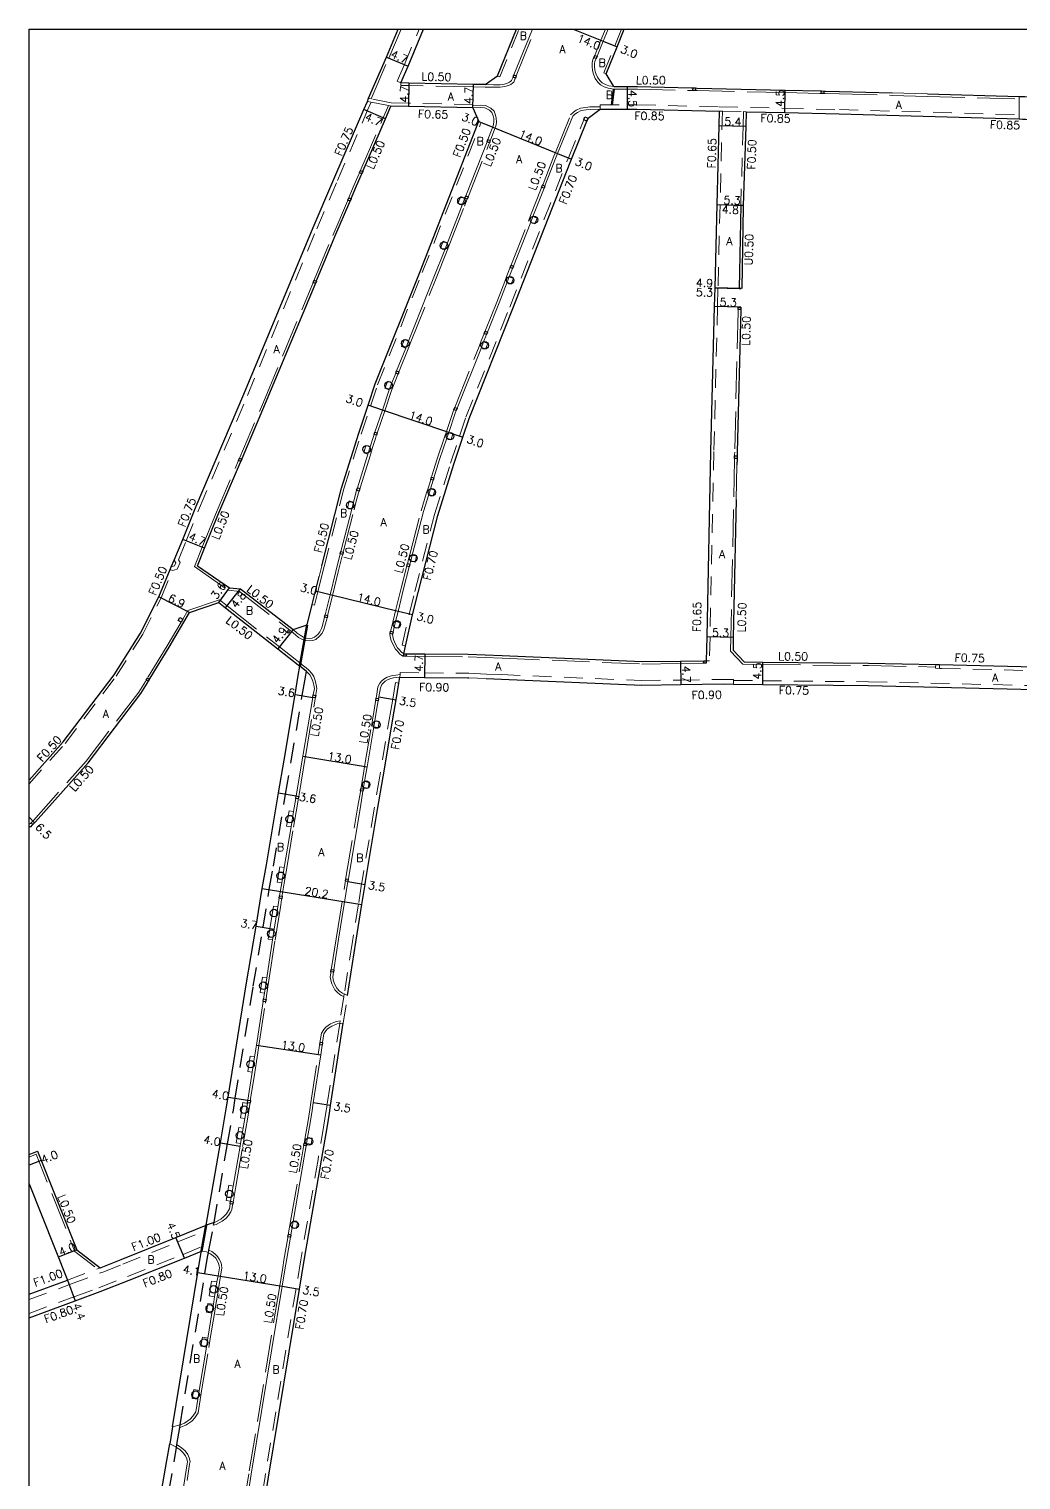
# Model space of a CAD drawing. Header units: metres. Extents: x -11200 to -10400, y -112200 to -111600.
# Drawn here: x -11200 to -11001.7, y -111890.1 to -111600 of the extents above; entities that cross this region are included whole.
import ezdxf

# ---------------------------------------------------------------- set-up
doc = ezdxf.new("R2010")
doc.units = ezdxf.units.M
doc.header["$LTSCALE"] = 2.5
for name, pattern in [('22320', [2.5, 1.5, -1]), ('2233000', [4, 3, -1]), ('51070', [2.5, 1.5, -1])]:
    doc.linetypes.add(name, pattern=pattern)
doc.layers.get('0').update_dxf_attribs({"color": 150, "lineweight": 50})
for name, color, linetype, lineweight in [('2101000', 177, 'Continuous', 30), ('2101001', 1, 'Continuous', 30), ('2213000', 6, 'Continuous', 9), ('2232000', 4, '22320', 9), ('2233000', 62, '2233000', 9), ('2236000', 3, 'Continuous', 15), ('9201100', 215, 'Continuous', 30), ('9202200', 155, 'Continuous', 60), ('9203500', 155, 'Continuous', 30)]:
    doc.layers.add(name, color=color, linetype=linetype, lineweight=lineweight)
for name, color, linetype in [('2231000', 162, 'Continuous'), ('2235000', 7, 'Continuous'), ('2238000', 11, 'Continuous'), ('5107000', 24, '51070'), ('9201500', 222, 'Continuous'), ('9202100', 82, 'Continuous'), ('999', 7, 'Continuous')]:
    doc.layers.add(name, color=color, linetype=linetype)
doc.styles.add('Dm_Anotation', font='txt.shx', dxfattribs={"bigfont": 'pscdm.shx'})

# ---------------------------------------------------------------- blocks, each defined once
blk = doc.blocks.new('223800')
at = {"color": 0, "linetype": 'Continuous'}
blk.add_circle((0, 0), 0.75, dxfattribs=at)

msp = doc.modelspace()

# ---------------------------------------------------------------- linework, layer by layer
at = {"layer": '2101000'}
for points in [[(-11200, -111750.17), (-11193.19, -111742.56), (-11182.98, -111729.14), (-11177.7, -111720.77), (-11174.05, -111713.54), (-11171.77, -111708.06), (-11171.55, -111707.53), (-11170.98, -111706.18), (-11169.27, -111702.06), (-11166.6, -111695.44), (-11157.02, -111673), (-11143.16, -111639.66), (-11139.03, -111629.99), (-11133.06, -111616.08), (-11132.36, -111614.46), (-11132.1, -111613.85), (-11128.55, -111605.6), (-11126.18, -111600)], [(-11125.66, -111610.77), (-11124.22, -111607.43), (-11121.11, -111600)], [(-11106.37, -111609.37), (-11102.57, -111600)], [(-11084.62, -111608.95), (-11082.44, -111603.56), (-11081, -111600)], [(-11083.08, -111611.52), (-11084.62, -111608.95)], [(-11108.81, -111611.12), (-11111.16, -111611.07), (-11124.05, -111610.8), (-11125.66, -111610.77)], [(-11108.81, -111611.12), (-11106.37, -111609.37)], [(-11083.08, -111611.52), (-11080.38, -111611.52), (-11078.33, -111611.52), (-11067.58, -111611.78), (-11067.25, -111611.78), (-11066.75, -111611.79), (-11066.41, -111611.8), (-11048.8, -111612.22), (-11041.85, -111612.38), (-11041.59, -111612.38), (-11041.09, -111612.4), (-11040.79, -111612.4), (-11037.94, -111612.47), (-11027.41, -111612.77)], [(-11020.39, -111612.97), (-11002.01, -111613.49), (-11001.31, -111613.51), (-11001.18, -111613.52), (-11000.9, -111613.52), (-11000.4, -111613.54), (-10999.87, -111613.55), (-10990.74, -111613.77), (-10990.54, -111613.77), (-10990.04, -111613.79), (-10989.73, -111613.79), (-10963.38, -111614.43), (-10963.19, -111614.43), (-10962.69, -111614.44), (-10962.47, -111614.45), (-10958.83, -111614.54), (-10945.07, -111614.85)], [(-11166.32, -111707.32), (-11164.91, -111703.81), (-11162.26, -111697.24), (-11157.72, -111686.61), (-11157.66, -111686.47), (-11157.46, -111686.01), (-11157.4, -111685.87), (-11152.69, -111674.83), (-11142.82, -111651.09), (-11142.74, -111650.89), (-11142.55, -111650.43), (-11142.45, -111650.18), (-11138.83, -111641.49), (-11135.86, -111634.53), (-11135.8, -111634.39), (-11135.6, -111633.93), (-11135.53, -111633.76), (-11134.71, -111631.84), (-11133.57, -111629.19), (-11133.47, -111628.96), (-11133.28, -111628.5), (-11133.18, -111628.28), (-11128.74, -111617.94), (-11127.66, -111615.43)], [(-11111.26, -111615.77), (-11124.15, -111615.5), (-11127.66, -111615.43)], [(-11125.09, -111724.91), (-11124.73, -111723.39), (-11123.3, -111717.15), (-11122.21, -111712.66), (-11118.26, -111697.27), (-11115.07, -111687.02), (-11113.25, -111681.62), (-11111.98, -111677.85), (-11103.25, -111655.89), (-11091.81, -111626.72), (-11091.52, -111626.01), (-11088.47, -111618.45), (-11088.2, -111617.8)], [(-11111.26, -111615.77), (-11110.07, -111618.52)], [(-11088.2, -111617.8), (-11085.78, -111616.03)], [(-11085.78, -111616.03), (-11080.37, -111616.02), (-11078.47, -111616.02), (-11062.03, -111616.41)], [(-11062.03, -111616.41), (-11062.1, -111619.35), (-11062.49, -111635.12), (-11062.91, -111651.73), (-11063, -111655.48), (-11063.72, -111684.47), (-11064.5, -111721.55), (-11064.6, -111726.31)], [(-11056.63, -111616.53), (-11056.71, -111619.49), (-11057.2, -111635.26)], [(-11056.63, -111616.53), (-11048.9, -111616.71), (-11038, -111616.97), (-11002.05, -111617.99), (-11001.35, -111618.01), (-11000.8, -111618.03), (-10958.93, -111618.94), (-10945.07, -111619.24)], [(-11141.48, -111707.31), (-11137.51, -111691.81), (-11134.08, -111680.82), (-11132.2, -111675.24), (-11130.77, -111670.98), (-11121.83, -111648.5), (-11110.18, -111618.79), (-11110.07, -111618.52)], [(-11057.2, -111635.26), (-11057.7, -111635.24), (-11058.01, -111651.86), (-11057.61, -111651.87)], [(-11057.7, -111655.61), (-11057.71, -111656.11), (-11058.42, -111684.6), (-11058.43, -111685.37), (-11058.44, -111685.87), (-11058.47, -111687.12)], [(-11058.62, -111694.17), (-11059.2, -111721.67), (-11059.25, -111724.21)], [(-11166.32, -111707.32), (-11159.93, -111711.75), (-11157.73, -111711.95), (-11147.22, -111720.1)], [(-11147.22, -111720.1), (-11144.38, -111719.15), (-11143.39, -111715.1), (-11142.73, -111712.41), (-11142.01, -111709.44)], [(-11200, -111759.47), (-11199.59, -111759.44), (-11199.37, -111759.22), (-11199.23, -111759.08), (-11198.88, -111758.73), (-11198.73, -111758.56), (-11188.17, -111746.71), (-11177.64, -111732.85), (-11176.32, -111730.71), (-11176.16, -111730.45), (-11175.9, -111730.03), (-11175.75, -111729.8), (-11171.95, -111723.62), (-11167.89, -111716.66), (-11162.02, -111714.68), (-11160.7, -111715.72), (-11150.25, -111723.95), (-11145.84, -111727.43)], [(-11125.09, -111724.91), (-11124.59, -111724.91), (-11120.86, -111724.94), (-11112.17, -111725.02), (-11105.39, -111725.29), (-11077.44, -111726.48), (-11069.77, -111726.38), (-11065.1, -111726.31), (-11064.6, -111726.31)], [(-11059.25, -111724.21), (-11057.05, -111726.53), (-11053.27, -111726.58), (-11032.15, -111726.77), (-11018.73, -111727.08), (-11017.98, -111727.1), (-10998.94, -111727.54), (-10975.2, -111728.11), (-10951.82, -111728.77), (-10947.66, -111728.89)], [(-11164.57, -111839.17), (-11161.73, -111822.69), (-11160.57, -111815.94), (-11160.19, -111813.57), (-11156.6, -111791.13), (-11154.61, -111779.37), (-11153.4, -111771.84), (-11152.54, -111767.15), (-11150.12, -111752.75), (-11149.02, -111746.18), (-11146.81, -111733.05), (-11146.17, -111729.26), (-11145.84, -111727.43)], [(-11136.31, -111793.24), (-11134.66, -111782.56), (-11133.45, -111775.05), (-11132.81, -111771.04), (-11132.71, -111770.43), (-11130.3, -111756.08), (-11129.2, -111749.52), (-11126.99, -111736.4), (-11126.6, -111734.14), (-11126.04, -111730.8), (-11125.84, -111729.6)], [(-11125.84, -111729.6), (-11120.9, -111729.64), (-11112.27, -111729.72), (-11112.08, -111729.73)], [(-11108.59, -111729.87), (-11105.56, -111729.99), (-11077.5, -111731.18), (-11069.71, -111731.07), (-11061.21, -111730.96), (-11059.15, -111730.99), (-11053.32, -111731.08), (-11032.2, -111731.27), (-10998.88, -111732.04), (-10975.23, -111732.62), (-10951.95, -111733.17), (-10947.77, -111733.25)], [(-11144.99, -111846.24), (-11141.53, -111826.17), (-11140.35, -111819.29), (-11139.94, -111816.76), (-11139.71, -111815.27), (-11137.17, -111798.81)], [(-11170.64, -111841.61), (-11164.57, -111839.17)], [(-11185.76, -111847.7), (-11185.59, -111847.63), (-11181.61, -111846.06), (-11170.64, -111841.61)], [(-11200, -111857.68), (-11190.8, -111854.28), (-11185.76, -111852.43), (-11179.99, -111850.15), (-11168.9, -111845.76), (-11165.55, -111844.35)], [(-11171.33, -111879.49), (-11166.26, -111848.63), (-11165.65, -111844.96), (-11165.55, -111844.35)], [(-11145.03, -111933.02), (-11150.47, -111932), (-11157.41, -111922.2), (-11155.96, -111914.09), (-11152.11, -111889.54), (-11145.93, -111851.97), (-11144.99, -111846.24)], [(-11200, -111852.99), (-11192.32, -111850.16)], [(-11181.01, -111936.73), (-11176.69, -111910.73), (-11172.44, -111886.23), (-11171.88, -111882.87)]]:
    msp.add_lwpolyline(points, dxfattribs=at)
at = {"layer": '2101000', "color": 244}
for points in [[(-11198.32, -111824.35), (-11190.43, -111844.11), (-11185.76, -111847.7)], [(-11200, -111830.93), (-11192.32, -111850.16)]]:
    msp.add_lwpolyline(points, dxfattribs=at)
at = {"layer": '2101001', "flags": 128}
msp.add_lwpolyline([(-11200, -111825.02), (-11198.32, -111824.35)], dxfattribs=at)
at = {"layer": '2213000'}
for points in [[(-11108.81, -111611.12), (-11107.16, -111611.14), (-11105.84, -111611.14), (-11104.97, -111611.02), (-11104.35, -111610.85), (-11103.94, -111610.65), (-11103.65, -111610.46), (-11103.52, -111610.32), (-11103.23, -111609.62), (-11103.04, -111609.15), (-11099.34, -111600)], [(-11083.08, -111611.52), (-11084.11, -111611.38), (-11084.77, -111611.12), (-11085.42, -111610.75), (-11085.91, -111610.31), (-11086.35, -111609.66), (-11086.7, -111608.89), (-11086.85, -111608.2), (-11086.93, -111607.48), (-11086.92, -111606.87), (-11086.86, -111606.5), (-11086.63, -111605.92), (-11086.44, -111605.45), (-11085.22, -111602.44), (-11084.23, -111600)], [(-11147.22, -111720.1), (-11146.38, -111720.77), (-11145.82, -111721.23), (-11145.14, -111721.62), (-11144.58, -111721.79), (-11143.89, -111721.85), (-11143.38, -111721.79), (-11142.91, -111721.6), (-11142.27, -111721.06), (-11141.83, -111720.52), (-11141.5, -111719.86), (-11141.31, -111719.27), (-11140.91, -111717.62), (-11140.79, -111717.14), (-11139.82, -111713.12), (-11138.67, -111708.44), (-11137.78, -111704.96), (-11137.65, -111704.48), (-11135.49, -111696.03), (-11135.12, -111694.58), (-11134.6, -111692.57), (-11134.5, -111692.23), (-11134.35, -111691.75), (-11132.24, -111684.98), (-11131.79, -111683.55), (-11131.21, -111681.71), (-11131, -111681.07), (-11130.84, -111680.6), (-11129.36, -111676.2), (-11128, -111672.14), (-11127.45, -111670.74), (-11126.69, -111668.83), (-11126.5, -111668.37), (-11124.68, -111663.79), (-11124.13, -111662.39), (-11119.04, -111649.6), (-11116.89, -111644.12), (-11116.34, -111642.72), (-11113.41, -111635.24), (-11112.86, -111633.84), (-11112.68, -111633.38), (-11108.43, -111622.55), (-11108.25, -111622.09), (-11107.39, -111619.9), (-11107.28, -111619.63), (-11107.11, -111619.05), (-11107.06, -111618.59), (-11107.09, -111617.9), (-11107.2, -111617.38), (-11107.46, -111616.72), (-11107.97, -111616.22), (-11108.85, -111615.79), (-11109.69, -111615.71), (-11111.26, -111615.77)], [(-11125.09, -111724.91), (-11125.5, -111724.6), (-11125.99, -111724.07), (-11126.3, -111723.72), (-11126.71, -111723.02), (-11127.11, -111722.1), (-11127.28, -111721.47), (-11127.33, -111720.99), (-11127.21, -111720.51), (-11126.99, -111719.61), (-11126.71, -111718.45), (-11126.21, -111716.44), (-11125.12, -111711.94), (-11123.98, -111707.51), (-11123.86, -111707.03), (-11123.69, -111706.37), (-11123.39, -111705.2), (-11121.15, -111696.45), (-11120.09, -111693.07), (-11119.74, -111691.93), (-11119.21, -111690.23), (-11119.06, -111689.75), (-11117.92, -111686.09), (-11116.47, -111681.8), (-11116.09, -111680.66), (-11114.8, -111676.82), (-11114.59, -111676.31), (-11114.41, -111675.84), (-11109.56, -111663.65), (-11109.12, -111662.53), (-11108.53, -111661.06), (-11108.34, -111660.59), (-11106.03, -111654.78), (-11104.41, -111650.65), (-11103.98, -111649.54), (-11103.33, -111647.89), (-11103.15, -111647.43), (-11099.69, -111638.6), (-11099.25, -111637.48), (-11097.04, -111631.85), (-11096.86, -111631.38), (-11094.59, -111625.59), (-11094.31, -111624.88), (-11091.3, -111617.45), (-11090.85, -111617), (-11090.37, -111616.66), (-11089.6, -111616.31), (-11088.63, -111616.16), (-11087.84, -111616.07), (-11085.78, -111616.03)], [(-11164.57, -111839.17), (-11163.01, -111838.64), (-11162.81, -111838.57), (-11161.65, -111837.98), (-11161.03, -111837.47), (-11160.55, -111836.92), (-11160.12, -111836.27), (-11159.95, -111835.89), (-11159.78, -111834.89), (-11159.69, -111834.4), (-11159.16, -111831.35), (-11157.79, -111823.37), (-11157.7, -111822.85), (-11157.18, -111819.8), (-11156.84, -111817.88), (-11156.33, -111814.82), (-11156.31, -111814.69), (-11156.24, -111814.2), (-11155.38, -111808.59), (-11154.9, -111805.52), (-11154.54, -111803.17), (-11153.19, -111794.45), (-11153.12, -111793.95), (-11152.93, -111792.77), (-11152.46, -111789.7), (-11151.29, -111782.12), (-11150.96, -111779.99), (-11150.24, -111775.5), (-11149.97, -111773.82), (-11149.89, -111773.32), (-11149.47, -111770.72), (-11148.98, -111767.66), (-11147.61, -111759.54), (-11147.1, -111756.48), (-11146.66, -111753.84), (-11146.57, -111753.35), (-11145.24, -111745.38), (-11143.26, -111733.65), (-11143.17, -111733.16), (-11142.95, -111731.84), (-11143.06, -111731.22), (-11143.26, -111730.39), (-11143.52, -111729.73), (-11143.88, -111729.16), (-11144.4, -111728.59), (-11144.55, -111728.46), (-11144.94, -111728.13), (-11145.84, -111727.43)], [(-11136.31, -111793.24), (-11136.98, -111792.95), (-11137.31, -111792.81), (-11137.9, -111792.37), (-11138.44, -111791.8), (-11138.76, -111791.21), (-11138.98, -111790.73), (-11139.16, -111790.09), (-11139.27, -111789.49), (-11139.14, -111788.6), (-11139.06, -111788.1), (-11138.12, -111782.01), (-11136.26, -111770.48), (-11136.18, -111769.99), (-11136.16, -111769.86), (-11133.75, -111755.5), (-11133.24, -111752.42), (-11133.15, -111751.93), (-11133.11, -111751.67), (-11132.91, -111750.48), (-11132.65, -111748.94), (-11132.42, -111747.54), (-11131.06, -111739.5), (-11130.86, -111738.31), (-11130.44, -111735.81), (-11130.19, -111734.35), (-11130.11, -111733.85), (-11130.06, -111733.56), (-11129.74, -111731.71), (-11129.43, -111731.06), (-11129.13, -111730.71), (-11128.79, -111730.42), (-11128.18, -111730.07), (-11127.67, -111729.86), (-11127.16, -111729.75), (-11126.59, -111729.67), (-11125.84, -111729.6)], [(-11159.41, -111913.53), (-11155.56, -111888.99), (-11149.38, -111851.4), (-11148.78, -111847.71), (-11148.54, -111846.24), (-11147.73, -111841.57), (-11147.65, -111841.08), (-11147.4, -111839.66), (-11147.2, -111838.47), (-11144.98, -111825.57), (-11144.59, -111823.33), (-11144.51, -111822.84), (-11144.3, -111821.66), (-11143.8, -111818.72), (-11143.4, -111816.22), (-11143.17, -111814.73), (-11141.69, -111805.15), (-11141.39, -111803.17), (-11141.31, -111802.68), (-11141.04, -111800.95), (-11140.68, -111800.33), (-11140.33, -111799.95), (-11139.48, -111799.38), (-11138.89, -111799.1), (-11138.41, -111798.94), (-11137.89, -111798.85), (-11137.74, -111798.82), (-11137.17, -111798.81)], [(-11171.33, -111879.49), (-11169.79, -111879.08), (-11168.91, -111878.74), (-11167.78, -111877.96), (-11167.23, -111877.39), (-11166.68, -111876.5), (-11166.27, -111874), (-11165.98, -111872.23), (-11164.55, -111863.54), (-11164.26, -111861.77), (-11163.44, -111856.76), (-11163.15, -111854.99), (-11162.9, -111853.5), (-11162.42, -111850.54), (-11162.21, -111849.29), (-11161.95, -111847.71), (-11162, -111847.29), (-11162.09, -111846.87), (-11162.41, -111846.21), (-11162.68, -111845.78), (-11163.18, -111845.29), (-11163.7, -111844.88), (-11164.14, -111844.68), (-11164.53, -111844.5), (-11165.55, -111844.35)], [(-11181.01, -111936.73), (-11179.45, -111936.21), (-11177.92, -111935.62), (-11177.26, -111935.28), (-11176.83, -111934.99), (-11176.36, -111934.56), (-11176.05, -111934.09), (-11173.82, -111920.36), (-11172.25, -111911.45), (-11172.08, -111910.36), (-11170.46, -111900.04), (-11168.39, -111886.89), (-11168.32, -111886.47), (-11168.47, -111885.89), (-11168.71, -111885.29), (-11169.15, -111884.67), (-11169.85, -111884.06), (-11170.54, -111883.6), (-11170.67, -111883.51), (-11171.88, -111882.87)]]:
    msp.add_lwpolyline(points, dxfattribs=at)
at = {"layer": '2231000'}
msp.add_lwpolyline([(-11057.2, -111635.26), (-11057.2, -111635.54), (-11057.51, -111651.87)], dxfattribs=at)
at = {"layer": '2232000'}
for points in [[(-11126.39, -111610.45), (-11124.96, -111607.12), (-11121.98, -111600)], [(-11105.9, -111609.56), (-11102.03, -111600)], [(-11085.08, -111608.77), (-11082.9, -111603.37), (-11081.53, -111600)], [(-11084.62, -111608.95), (-11085.08, -111608.77)], [(-11125.66, -111610.77), (-11126.39, -111610.45)], [(-11106.37, -111609.37), (-11105.9, -111609.56)], [(-11170.14, -111706.11), (-11168.57, -111702.34), (-11165.91, -111695.73), (-11156.33, -111673.29), (-11142.47, -111639.95), (-11138.34, -111630.28), (-11132.37, -111616.38), (-11131.67, -111614.75), (-11131.61, -111614.61)], [(-11127.66, -111615.43), (-11128.16, -111615.32), (-11131.61, -111614.61), (-11132.36, -111614.46)], [(-11127.59, -111614.78), (-11131.6, -111613.95), (-11132.1, -111613.85)], [(-11111.25, -111615.12), (-11124.14, -111614.85), (-11127.59, -111614.78)], [(-11002.01, -111613.49), (-11002.01, -111613.99), (-11002.04, -111617.14), (-11002.05, -111617.99)], [(-11111.26, -111615.77), (-11111.25, -111615.27), (-11111.25, -111615.12)], [(-11085.78, -111615.18), (-11080.37, -111615.17), (-11078.46, -111615.17), (-11062.01, -111615.56), (-11048.88, -111615.86), (-11037.98, -111616.12), (-11002.04, -111617.14)], [(-11085.78, -111616.03), (-11085.78, -111615.53), (-11085.78, -111615.18)], [(-11061.38, -111616.42), (-11061.84, -111635.13), (-11062.26, -111651.75), (-11062.35, -111655.5), (-11063.07, -111684.49), (-11063.85, -111721.57), (-11063.95, -111726.32)], [(-11062.03, -111616.41), (-11061.38, -111616.42), (-11057.13, -111616.52), (-11056.63, -111616.53)], [(-11057.13, -111616.52), (-11057.21, -111619.48), (-11057.69, -111634.95), (-11057.7, -111635.24)], [(-11143.39, -111715.1), (-11142.9, -111715.22), (-11142.25, -111712.53), (-11141.52, -111709.56), (-11141, -111707.44), (-11137.03, -111691.95), (-11133.61, -111680.98), (-11131.73, -111675.4), (-11130.3, -111671.15), (-11121.37, -111648.68), (-11109.71, -111618.97), (-11109.61, -111618.71)], [(-11124.73, -111723.39), (-11125.41, -111723.23), (-11123.98, -111716.99), (-11122.89, -111712.49), (-11118.93, -111697.08), (-11115.73, -111686.81), (-11113.91, -111681.39), (-11112.64, -111677.61), (-11103.9, -111655.63), (-11092.46, -111626.46), (-11092.17, -111625.75), (-11089.24, -111618.51), (-11089.11, -111618.19)], [(-11109.61, -111618.71), (-11110.07, -111618.52)], [(-11171.55, -111707.53), (-11170.92, -111707.37), (-11170.64, -111706.73), (-11170.98, -111706.18)], [(-11171.3, -111708.24), (-11170.39, -111708.01), (-11169.79, -111706.67), (-11170.14, -111706.11)], [(-11142.01, -111709.44), (-11141.48, -111707.31)], [(-11200, -111750.92), (-11192.8, -111742.88), (-11182.57, -111729.43), (-11177.27, -111721.01), (-11173.6, -111713.75), (-11171.3, -111708.24), (-11171.77, -111708.06)], [(-11063.95, -111726.32), (-11064.6, -111726.31)], [(-11018, -111727.85), (-11017.53, -111727.86), (-10998.95, -111728.29), (-10975.22, -111728.86), (-10951.85, -111729.52), (-10947.68, -111729.64)], [(-11126.04, -111730.8), (-11126.73, -111730.69), (-11127.29, -111734.02), (-11127.68, -111736.28), (-11129.89, -111749.4), (-11130.99, -111755.96), (-11133.4, -111770.31), (-11133.5, -111770.93), (-11134.14, -111774.94), (-11135.35, -111782.45), (-11136.98, -111792.95), (-11137.05, -111793.46), (-11137.81, -111798.33), (-11137.89, -111798.85), (-11140.4, -111815.16), (-11140.63, -111816.65), (-11141.04, -111819.18), (-11142.22, -111826.05), (-11145.68, -111846.12)], [(-11125.84, -111729.6), (-11125.83, -111729.1), (-11125.83, -111728.7)], [(-11125.83, -111728.7), (-11120.89, -111728.74), (-11112.25, -111728.82), (-11112.04, -111728.83), (-11108.56, -111728.97), (-11105.53, -111729.09), (-11077.48, -111730.28), (-11069.72, -111730.17), (-11061.21, -111730.06), (-11059.13, -111730.09)], [(-11108.59, -111729.87), (-11112.08, -111729.73)], [(-11059.15, -111730.99), (-11059.13, -111730.24), (-11059.13, -111730.09)], [(-11059.13, -111730.24), (-11053.31, -111730.33), (-11032.19, -111730.52), (-10998.86, -111731.29), (-10975.21, -111731.87), (-10951.93, -111732.42), (-10947.76, -111732.5)], [(-11137.17, -111798.81), (-11136.31, -111793.24)], [(-11185.23, -111848.56), (-11181.24, -111846.99), (-11170.27, -111842.53), (-11164.79, -111840.33)], [(-11200, -111856.83), (-11190.83, -111853.44), (-11186.04, -111851.68), (-11180.28, -111849.41), (-11169.2, -111845.02), (-11165.38, -111843.41)], [(-11145.68, -111846.12), (-11146.62, -111851.86), (-11152.8, -111889.43), (-11156.65, -111913.97), (-11158.15, -111922.37), (-11150.88, -111932.63), (-11145.16, -111933.71), (-11141.28, -111934.44), (-11139.63, -111934.75), (-11086.71, -111944.22), (-11086.1, -111944.32), (-11055.75, -111949.77), (-11050.74, -111950.74), (-11034.17, -111953.97)], [(-11192.32, -111850.16), (-11185.76, -111847.7)], [(-11191.73, -111851), (-11185.23, -111848.56)], [(-11200, -111854.06), (-11191.73, -111851)]]:
    msp.add_lwpolyline(points, dxfattribs=at)
msp.add_lwpolyline([(-11018, -111727.85), (-11018.75, -111727.83), (-11018.74, -111727.58), (-11018.73, -111727.08), (-11017.98, -111727.1)], close=True, dxfattribs=at)
at = {"layer": '2233000'}
for points in [[(-11131.6, -111613.95), (-11128.09, -111605.8), (-11125.63, -111600)], [(-11102.58, -111609.34), (-11102.46, -111609.05), (-11098.8, -111600)], [(-11086.9, -111605.27), (-11086.84, -111605.11), (-11085.68, -111602.25), (-11084.77, -111600)], [(-11083.11, -111612.02), (-11084.24, -111611.86), (-11084.99, -111611.57), (-11085.72, -111611.15), (-11086.29, -111610.64), (-11086.79, -111609.91), (-11087.17, -111609.05), (-11087.34, -111608.28), (-11087.43, -111607.5), (-11087.42, -111606.83), (-11087.35, -111606.37), (-11087.19, -111605.97), (-11087.09, -111605.73)], [(-11125.67, -111611.27), (-11125.66, -111610.77)], [(-11108.82, -111611.62), (-11111.17, -111611.57), (-11124.06, -111611.3), (-11125.67, -111611.27)], [(-11108.82, -111611.62), (-11108.59, -111611.62), (-11107.17, -111611.64), (-11105.81, -111611.64), (-11104.87, -111611.52), (-11104.17, -111611.32), (-11103.69, -111611.08), (-11103.34, -111610.85), (-11103.09, -111610.61), (-11102.86, -111610.04), (-11102.77, -111609.8)], [(-11083.11, -111612.02), (-11080.38, -111612.02), (-11078.33, -111612.02), (-11067.59, -111612.28), (-11067.26, -111612.28)], [(-11066.76, -111612.29), (-11066.42, -111612.3), (-11048.81, -111612.71), (-11041.87, -111612.88), (-11041.6, -111612.88)], [(-11041.1, -111612.9), (-11040.8, -111612.9), (-11037.95, -111612.97), (-11027.42, -111613.27), (-11020.41, -111613.47), (-11002.01, -111613.99)], [(-11020.39, -111612.97), (-11027.41, -111612.77)], [(-11133.74, -111628.3), (-11133.64, -111628.08), (-11129.2, -111617.74), (-11128.16, -111615.32)], [(-11106.81, -111619.79), (-11106.62, -111619.15), (-11106.56, -111618.61), (-11106.59, -111617.84), (-11106.71, -111617.24), (-11107.03, -111616.44), (-11107.68, -111615.81), (-11108.71, -111615.3), (-11109.68, -111615.21), (-11111.25, -111615.27)], [(-11097.32, -111631.2), (-11097.24, -111630.99), (-11095.05, -111625.4), (-11094.77, -111624.69), (-11091.72, -111617.17), (-11091.17, -111616.62), (-11090.62, -111616.22), (-11089.74, -111615.83), (-11088.69, -111615.66), (-11087.87, -111615.57), (-11085.78, -111615.53)], [(-11107.78, -111622.27), (-11107.69, -111622.03), (-11106.93, -111620.08), (-11106.81, -111619.79)], [(-11112.21, -111633.56), (-11112.15, -111633.39), (-11108.02, -111622.87), (-11107.97, -111622.73)], [(-11136.06, -111633.73), (-11135.99, -111633.56), (-11135.17, -111631.64), (-11134.03, -111629), (-11133.93, -111628.76)], [(-11103.62, -111647.24), (-11103.54, -111647.04), (-11100.15, -111638.41), (-11099.72, -111637.3), (-11097.6, -111631.91), (-11097.51, -111631.67)], [(-11143.01, -111650.24), (-11142.91, -111649.99), (-11139.29, -111641.29), (-11136.32, -111634.34), (-11136.26, -111634.19)], [(-11126.04, -111668.55), (-11125.98, -111668.42), (-11124.22, -111663.97), (-11123.66, -111662.58), (-11118.58, -111649.79), (-11116.42, -111644.3), (-11115.88, -111642.9), (-11112.94, -111635.42), (-11112.44, -111634.15), (-11112.39, -111634.03)], [(-11108.81, -111660.41), (-11108.72, -111660.19), (-11106.5, -111654.6), (-11104.88, -111650.47), (-11104.44, -111649.35), (-11103.85, -111647.85), (-11103.8, -111647.71)], [(-11157.92, -111685.81), (-11157.86, -111685.67), (-11153.15, -111674.63), (-11143.28, -111650.9), (-11143.2, -111650.7)], [(-11058.21, -111656.1), (-11058.22, -111656.46), (-11058.92, -111684.59), (-11058.93, -111685.15), (-11058.93, -111685.36)], [(-11114.87, -111675.66), (-11114.76, -111675.37), (-11110.02, -111663.46), (-11109.58, -111662.35), (-11109.07, -111661.07), (-11108.99, -111660.87)], [(-11130.37, -111680.76), (-11130.33, -111680.64), (-11128.88, -111676.35), (-11127.53, -111672.31), (-11126.98, -111670.93), (-11126.26, -111669.11), (-11126.22, -111669.02)], [(-11119.54, -111689.6), (-11119.45, -111689.33), (-11118.39, -111685.93), (-11116.95, -111681.64), (-11116.56, -111680.5), (-11115.27, -111676.65), (-11115.13, -111676.3), (-11115.06, -111676.12)], [(-11133.87, -111691.9), (-11133.82, -111691.74), (-11131.76, -111685.13), (-11131.31, -111683.7), (-11130.74, -111681.87), (-11130.57, -111681.36), (-11130.53, -111681.23)], [(-11166.93, -111707.5), (-11165.37, -111703.63), (-11162.72, -111697.05), (-11158.18, -111686.41), (-11158.12, -111686.27)], [(-11058.94, -111685.86), (-11058.95, -111686.05), (-11059.7, -111721.66), (-11059.76, -111724.4)], [(-11058.47, -111687.12), (-11058.62, -111694.17)], [(-11124.34, -111706.9), (-11124.29, -111706.71), (-11124.17, -111706.24), (-11123.88, -111705.08), (-11121.63, -111696.32), (-11120.57, -111692.93), (-11120.21, -111691.78), (-11119.76, -111690.31), (-11119.68, -111690.08)], [(-11137.17, -111704.6), (-11137.1, -111704.32), (-11135, -111696.15), (-11134.63, -111694.7), (-11134.12, -111692.71), (-11134.02, -111692.38)], [(-11166.93, -111707.5), (-11160.11, -111712.23), (-11157.92, -111712.44), (-11147.53, -111720.5)], [(-11140.3, -111717.25), (-11140.26, -111717.08), (-11139.33, -111713.24), (-11138.18, -111708.56), (-11137.36, -111705.35), (-11137.29, -111705.09)], [(-11127.7, -111720.39), (-11127.65, -111720.2), (-11127.48, -111719.49), (-11127.19, -111718.33), (-11126.7, -111716.32), (-11125.61, -111711.82), (-11124.52, -111707.59), (-11124.47, -111707.39)], [(-11169.25, -111717.99), (-11168.23, -111716.24), (-11161.92, -111714.12), (-11160.39, -111715.33), (-11149.94, -111723.56), (-11145.53, -111727.03)], [(-11176.32, -111729.77), (-11176.18, -111729.53), (-11172.38, -111723.36), (-11169.6, -111718.6)], [(-11147.53, -111720.5), (-11146.7, -111721.16), (-11146.11, -111721.64), (-11145.34, -111722.08), (-11144.67, -111722.28), (-11143.89, -111722.36), (-11143.25, -111722.28), (-11142.65, -111722.04), (-11141.91, -111721.41), (-11141.41, -111720.8), (-11141.04, -111720.05), (-11140.83, -111719.4)], [(-11140.83, -111719.4), (-11140.49, -111718.01), (-11140.42, -111717.74)], [(-11125.26, -111725.4), (-11125.84, -111724.97), (-11126.36, -111724.4), (-11126.7, -111724.02), (-11127.16, -111723.24), (-11127.58, -111722.27), (-11127.78, -111721.56), (-11127.83, -111720.96), (-11127.81, -111720.87)], [(-11059.76, -111724.4), (-11057.26, -111727.02), (-11053.28, -111727.08), (-11032.15, -111727.27), (-11018.74, -111727.58)], [(-11142.68, -111733.24), (-11142.65, -111733.04), (-11142.44, -111731.84), (-11142.57, -111731.11), (-11142.79, -111730.24), (-11143.07, -111729.5), (-11143.48, -111728.85), (-11144.05, -111728.23), (-11144.62, -111727.74), (-11145.38, -111727.15), (-11145.53, -111727.03)], [(-11125.26, -111725.4), (-11125.1, -111725.41)], [(-11124.6, -111725.41), (-11124.41, -111725.41), (-11120.86, -111725.44), (-11112.18, -111725.52), (-11105.41, -111725.79), (-11077.45, -111726.98), (-11069.77, -111726.87), (-11065.35, -111726.82), (-11065.09, -111726.81)], [(-11199.23, -111758.38), (-11199.1, -111758.23), (-11188.56, -111746.39), (-11178.05, -111732.57), (-11176.74, -111730.44), (-11176.58, -111730.19)], [(-11130.6, -111733.77), (-11130.57, -111733.58), (-11130.55, -111733.47), (-11130.23, -111731.56), (-11129.85, -111730.79), (-11129.48, -111730.35), (-11129.08, -111730.01), (-11128.4, -111729.62), (-11127.82, -111729.38), (-11127.25, -111729.25), (-11126.64, -111729.17), (-11125.83, -111729.1)], [(-11146.08, -111753.43), (-11146.02, -111753.06), (-11144.74, -111745.46), (-11142.79, -111733.91), (-11142.76, -111733.73)], [(-11133.65, -111751.85), (-11133.62, -111751.71), (-11133.6, -111751.58), (-11133.4, -111750.4), (-11133.15, -111748.85), (-11132.91, -111747.46), (-11131.55, -111739.41), (-11131.35, -111738.23), (-11130.93, -111735.73), (-11130.71, -111734.45), (-11130.68, -111734.26)], [(-11149.39, -111773.4), (-11149.36, -111773.2), (-11148.98, -111770.8), (-11148.48, -111767.75), (-11147.12, -111759.62), (-11146.61, -111756.56), (-11146.21, -111754.18), (-11146.16, -111753.92)], [(-11136.68, -111769.91), (-11136.65, -111769.78), (-11136.63, -111769.65), (-11134.25, -111755.42), (-11133.76, -111752.53), (-11133.73, -111752.34)], [(-11200, -111758.97), (-11199.82, -111758.96), (-11199.72, -111758.86), (-11199.58, -111758.73)], [(-11139.56, -111788.03), (-11139.51, -111787.74), (-11138.61, -111781.93), (-11136.8, -111770.65), (-11136.76, -111770.41)], [(-11152.62, -111794.03), (-11152.59, -111793.83), (-11152.44, -111792.84), (-11151.97, -111789.78), (-11150.8, -111782.19), (-11150.47, -111780.06), (-11149.75, -111775.58), (-11149.51, -111774.11), (-11149.47, -111773.9)], [(-11137.05, -111793.46), (-11137.56, -111793.24), (-11138.24, -111792.75), (-11138.84, -111792.1), (-11139.21, -111791.44), (-11139.46, -111790.9), (-11139.64, -111790.2), (-11139.78, -111789.5), (-11139.67, -111788.77), (-11139.63, -111788.52)], [(-11155.75, -111814.27), (-11155.69, -111813.92), (-11154.88, -111808.66), (-11154.41, -111805.6), (-11154.04, -111803.24), (-11152.74, -111794.76), (-11152.7, -111794.52)], [(-11141.8, -111802.6), (-11141.77, -111802.35), (-11141.52, -111800.78), (-11141.08, -111800.03), (-11140.66, -111799.57), (-11139.73, -111798.94), (-11139.07, -111798.64), (-11138.54, -111798.46), (-11137.81, -111798.33)], [(-11145, -111822.75), (-11144.95, -111822.48), (-11144.8, -111821.57), (-11144.29, -111818.64), (-11143.89, -111816.14), (-11143.66, -111814.66), (-11142.19, -111805.07), (-11141.9, -111803.24), (-11141.88, -111803.09)], [(-11159.2, -111834.49), (-11159.15, -111834.23), (-11158.67, -111831.43), (-11157.3, -111823.45), (-11157.21, -111822.94), (-11156.68, -111819.88), (-11156.35, -111817.96), (-11155.86, -111815.02), (-11155.84, -111814.9), (-11155.82, -111814.77)], [(-11148.14, -111840.99), (-11148.1, -111840.74), (-11147.9, -111839.57), (-11147.69, -111838.39), (-11145.47, -111825.49), (-11145.13, -111823.5), (-11145.09, -111823.25)], [(-11163.11, -111839.2), (-11162.61, -111839.03), (-11161.37, -111838.4), (-11160.68, -111837.83), (-11160.15, -111837.23), (-11159.68, -111836.51), (-11159.47, -111836.04), (-11159.32, -111835.19), (-11159.28, -111834.98)], [(-11169.88, -111879.63), (-11169.64, -111879.56), (-11168.67, -111879.19), (-11167.45, -111878.34), (-11166.84, -111877.7), (-11166.2, -111876.67), (-11165.78, -111874.09), (-11165.49, -111872.31), (-11164.06, -111863.62), (-11163.77, -111861.85), (-11162.94, -111856.85), (-11162.65, -111855.07), (-11162.41, -111853.59), (-11161.92, -111850.63), (-11161.72, -111849.37), (-11161.45, -111847.72), (-11161.5, -111847.2), (-11161.61, -111846.71), (-11161.97, -111845.96), (-11162.29, -111845.46), (-11162.85, -111844.91), (-11163.44, -111844.45), (-11164.04, -111844.17)], [(-11149.03, -111846.16), (-11148.27, -111841.74), (-11148.23, -111841.48)], [(-11149.03, -111846.16), (-11149.27, -111847.63), (-11149.88, -111851.32), (-11156.06, -111888.91), (-11159.91, -111913.45)], [(-11179.54, -111936.77), (-11179.28, -111936.68), (-11177.71, -111936.07), (-11177, -111935.71), (-11176.52, -111935.38), (-11175.97, -111934.88), (-11175.58, -111934.28), (-11173.33, -111920.44), (-11171.75, -111911.53), (-11171.58, -111910.44), (-11169.96, -111900.12), (-11167.9, -111886.97), (-11167.81, -111886.45), (-11167.99, -111885.73), (-11168.27, -111885.05), (-11168.77, -111884.33), (-11169.54, -111883.67), (-11170.41, -111883.08), (-11170.45, -111883.06)]]:
    msp.add_lwpolyline(points, dxfattribs=at)
at = {"layer": '2233000', "color": 244, "flags": 128}
for points in [[(-11198.32, -111824.35), (-11200, -111825.02)], [(-11200, -111825.54), (-11199.99, -111825.56), (-11198.6, -111825), (-11190.84, -111844.42), (-11186.32, -111847.9)]]:
    msp.add_lwpolyline(points, dxfattribs=at)
at = {"layer": '2235000'}
for points in [[(-11086.63, -111605.92), (-11087.09, -111605.73), (-11086.9, -111605.27), (-11086.44, -111605.45)], [(-11102.77, -111609.8), (-11103.23, -111609.62), (-11103.04, -111609.15), (-11102.58, -111609.34)], [(-11066.76, -111612.29), (-11067.26, -111612.28), (-11067.25, -111611.78), (-11066.75, -111611.79)], [(-11041.1, -111612.9), (-11041.6, -111612.88), (-11041.59, -111612.38), (-11041.09, -111612.4)], [(-11089.11, -111618.19), (-11088.85, -111617.54), (-11088.2, -111617.8), (-11088.47, -111618.45)], [(-11107.97, -111622.73), (-11108.43, -111622.55), (-11108.25, -111622.09), (-11107.78, -111622.27)], [(-11133.47, -111628.96), (-11133.93, -111628.76), (-11133.74, -111628.3), (-11133.28, -111628.5)], [(-11097.04, -111631.85), (-11097.51, -111631.67), (-11097.32, -111631.2), (-11096.86, -111631.38)], [(-11135.8, -111634.39), (-11136.26, -111634.19), (-11136.06, -111633.73), (-11135.6, -111633.93)], [(-11112.39, -111634.03), (-11112.86, -111633.84), (-11112.68, -111633.38), (-11112.21, -111633.56)], [(-11103.33, -111647.89), (-11103.8, -111647.71), (-11103.62, -111647.24), (-11103.15, -111647.43)], [(-11142.74, -111650.89), (-11143.2, -111650.7), (-11143.01, -111650.24), (-11142.55, -111650.43)], [(-11057.71, -111656.11), (-11058.21, -111656.1), (-11058.2, -111655.6), (-11057.7, -111655.61)], [(-11108.53, -111661.06), (-11108.99, -111660.87), (-11108.81, -111660.41), (-11108.34, -111660.59)], [(-11126.22, -111669.02), (-11126.69, -111668.83), (-11126.5, -111668.37), (-11126.04, -111668.55)], [(-11114.59, -111676.31), (-11115.06, -111676.12), (-11114.87, -111675.66), (-11114.41, -111675.84)], [(-11130.53, -111681.23), (-11131, -111681.07), (-11130.84, -111680.6), (-11130.37, -111680.76)], [(-11157.66, -111686.47), (-11158.12, -111686.27), (-11157.92, -111685.81), (-11157.46, -111686.01)], [(-11058.44, -111685.87), (-11058.94, -111685.86), (-11058.93, -111685.36), (-11058.43, -111685.37)], [(-11119.21, -111690.23), (-11119.68, -111690.08), (-11119.54, -111689.6), (-11119.06, -111689.75)], [(-11134.02, -111692.38), (-11134.5, -111692.23), (-11134.35, -111691.75), (-11133.87, -111691.9)], [(-11137.29, -111705.09), (-11137.78, -111704.96), (-11137.65, -111704.48), (-11137.17, -111704.6)], [(-11123.98, -111707.51), (-11124.47, -111707.39), (-11124.34, -111706.9), (-11123.86, -111707.03)], [(-11170.21, -111718.25), (-11169.86, -111717.64), (-11169.25, -111717.99), (-11169.6, -111718.6)], [(-11140.42, -111717.74), (-11140.91, -111717.62), (-11140.79, -111717.14), (-11140.3, -111717.25)], [(-11147.89, -111720.52), (-11148.16, -111720.81), (-11148.45, -111720.53), (-11148.18, -111720.24)], [(-11127.33, -111720.99), (-11127.81, -111720.87), (-11127.7, -111720.39), (-11127.21, -111720.51)], [(-11124.6, -111725.41), (-11125.1, -111725.41), (-11125.09, -111724.91), (-11124.59, -111724.91)], [(-11064.59, -111726.81), (-11065.09, -111726.81), (-11065.1, -111726.31), (-11064.6, -111726.31)], [(-11176.16, -111730.45), (-11176.58, -111730.19), (-11176.32, -111729.77), (-11175.9, -111730.03)], [(-11142.76, -111733.73), (-11143.26, -111733.65), (-11143.17, -111733.16), (-11142.68, -111733.24)], [(-11130.19, -111734.35), (-11130.68, -111734.26), (-11130.6, -111733.77), (-11130.11, -111733.85)], [(-11146.16, -111753.92), (-11146.66, -111753.84), (-11146.57, -111753.35), (-11146.08, -111753.43)], [(-11133.24, -111752.42), (-11133.73, -111752.34), (-11133.65, -111751.85), (-11133.15, -111751.93)], [(-11199.23, -111759.08), (-11199.58, -111758.73), (-11199.23, -111758.38), (-11198.88, -111758.73)], [(-11136.26, -111770.48), (-11136.76, -111770.41), (-11136.68, -111769.91), (-11136.18, -111769.99)], [(-11149.47, -111773.9), (-11149.97, -111773.82), (-11149.89, -111773.32), (-11149.39, -111773.4)], [(-11139.14, -111788.6), (-11139.63, -111788.52), (-11139.56, -111788.03), (-11139.06, -111788.1)], [(-11152.7, -111794.52), (-11153.19, -111794.45), (-11153.12, -111793.95), (-11152.62, -111794.03)], [(-11141.39, -111803.17), (-11141.88, -111803.09), (-11141.8, -111802.6), (-11141.31, -111802.68)], [(-11155.82, -111814.77), (-11156.31, -111814.69), (-11156.24, -111814.2), (-11155.75, -111814.27)], [(-11144.59, -111823.33), (-11145.09, -111823.25), (-11145, -111822.75), (-11144.51, -111822.84)], [(-11159.28, -111834.98), (-11159.78, -111834.89), (-11159.69, -111834.4), (-11159.2, -111834.49)], [(-11147.73, -111841.57), (-11148.23, -111841.48), (-11148.14, -111840.99), (-11147.65, -111841.08)]]:
    msp.add_lwpolyline(points, close=True, dxfattribs=at)
at = {"layer": '2236000'}
for points in [[(-11114.25, -111634.91), (-11113.7, -111633.51), (-11112.86, -111633.84), (-11113.41, -111635.24)], [(-11099.69, -111638.6), (-11099.25, -111637.48), (-11098.41, -111637.81), (-11098.85, -111638.93)], [(-11117.73, -111643.79), (-11117.18, -111642.39), (-11116.34, -111642.72), (-11116.89, -111644.12)], [(-11104.41, -111650.65), (-11103.98, -111649.54), (-11103.14, -111649.86), (-11103.58, -111650.98)], [(-11125.52, -111663.46), (-11124.96, -111662.06), (-11124.13, -111662.39), (-11124.68, -111663.79)], [(-11109.56, -111663.65), (-11109.12, -111662.53), (-11108.28, -111662.87), (-11108.72, -111663.98)], [(-11128.84, -111671.8), (-11128.28, -111670.41), (-11127.45, -111670.74), (-11128, -111672.14)], [(-11115.24, -111680.95), (-11115.62, -111682.08), (-11116.47, -111681.8), (-11116.09, -111680.66)], [(-11133.09, -111684.72), (-11132.65, -111683.28), (-11131.79, -111683.55), (-11132.24, -111684.98)], [(-11120.09, -111693.07), (-11119.74, -111691.93), (-11118.88, -111692.2), (-11119.23, -111693.34)], [(-11136.36, -111695.81), (-11135.99, -111694.35), (-11135.12, -111694.58), (-11135.49, -111696.03)], [(-11123.69, -111706.37), (-11123.39, -111705.2), (-11122.52, -111705.43), (-11122.82, -111706.59)], [(-11126.99, -111719.61), (-11126.71, -111718.45), (-11125.83, -111718.66), (-11126.12, -111719.83)], [(-11131.06, -111739.5), (-11130.86, -111738.31), (-11129.97, -111738.46), (-11130.17, -111739.65)], [(-11133.11, -111751.67), (-11132.91, -111750.48), (-11132.02, -111750.63), (-11132.22, -111751.81)], [(-11147.99, -111756.33), (-11147.1, -111756.48), (-11147.61, -111759.54), (-11148.5, -111759.39)], [(-11149.86, -111767.52), (-11148.98, -111767.66), (-11149.47, -111770.72), (-11150.36, -111770.58)], [(-11151.13, -111775.36), (-11150.24, -111775.5), (-11150.96, -111779.99), (-11151.29, -111782.12), (-11152.18, -111781.98)], [(-11153.35, -111789.57), (-11152.46, -111789.7), (-11152.93, -111792.77), (-11153.82, -111792.63)], [(-11155.79, -111805.39), (-11154.9, -111805.52), (-11155.38, -111808.59), (-11156.26, -111808.45)], [(-11157.22, -111814.67), (-11156.33, -111814.82), (-11156.84, -111817.88), (-11157.73, -111817.73)], [(-11158.06, -111819.64), (-11157.18, -111819.8), (-11157.7, -111822.85), (-11158.59, -111822.7)], [(-11144.51, -111822.84), (-11144.3, -111821.66), (-11143.42, -111821.81), (-11143.62, -111822.99)], [(-11160.05, -111831.19), (-11159.16, -111831.35), (-11159.69, -111834.4), (-11160.58, -111834.25)], [(-11147.4, -111839.66), (-11147.2, -111838.47), (-11146.31, -111838.63), (-11146.52, -111839.81)], [(-11163.99, -111853.33), (-11163.5, -111850.37), (-11162.42, -111850.54), (-11162.9, -111853.5)], [(-11164.52, -111856.59), (-11164.23, -111854.81), (-11163.15, -111854.99), (-11163.44, -111856.76)], [(-11165.64, -111863.36), (-11165.35, -111861.59), (-11164.26, -111861.77), (-11164.55, -111863.54)], [(-11167.36, -111873.83), (-11167.07, -111872.05), (-11165.98, -111872.23), (-11166.27, -111874)]]:
    msp.add_lwpolyline(points, close=True, dxfattribs=at)
at = {"layer": '5107000'}
for points in [[(-11163.01, -111838.64), (-11160.3, -111822.93), (-11159.14, -111816.17), (-11158.76, -111813.8), (-11155.17, -111791.36), (-11153.18, -111779.6), (-11151.97, -111772.08), (-11151.11, -111767.4), (-11148.69, -111752.99), (-11147.59, -111746.42), (-11145.38, -111733.29), (-11144.74, -111729.51), (-11144.55, -111728.46), (-11144.94, -111728.13), (-11145.84, -111727.43)], [(-11175.26, -111910.97), (-11171.01, -111886.47), (-11170.54, -111883.6), (-11170.45, -111883.06), (-11169.88, -111879.63), (-11169.79, -111879.08), (-11164.82, -111848.86), (-11164.22, -111845.2), (-11164.14, -111844.68), (-11164.04, -111844.17), (-11163.11, -111839.2), (-11163.01, -111838.64), (-11164.57, -111839.17), (-11164.79, -111840.33), (-11165.38, -111843.41), (-11165.55, -111844.35)], [(-11171.33, -111879.49), (-11171.88, -111882.87)]]:
    msp.add_lwpolyline(points, dxfattribs=at)
at = {"layer": '9201100'}
for points in [[(-11091.23, -111600), (-11085.22, -111602.44)], [(-11085.22, -111602.44), (-11082.44, -111603.56)], [(-11128.55, -111605.6), (-11124.22, -111607.43)], [(-11124.05, -111610.8), (-11124.15, -111615.5)], [(-11111.26, -111615.77), (-11111.16, -111611.07)], [(-11080.37, -111616.02), (-11080.38, -111611.52)], [(-11048.9, -111616.71), (-11048.8, -111612.22)], [(-11128.74, -111617.94), (-11133.06, -111616.08)], [(-11110.07, -111618.52), (-11107.28, -111619.63)], [(-11107.28, -111619.63), (-11094.31, -111624.88)], [(-11056.71, -111619.49), (-11062.1, -111619.35)], [(-11094.31, -111624.88), (-11091.52, -111626.01)], [(-11062.49, -111635.12), (-11057.7, -111635.24)], [(-11062.49, -111635.12), (-11057.2, -111635.26)], [(-11062.91, -111651.73), (-11058.01, -111651.86)], [(-11057.61, -111651.87), (-11062.91, -111651.73)], [(-11057.7, -111655.61), (-11063, -111655.48)], [(-11129.36, -111676.2), (-11132.2, -111675.24)], [(-11116.09, -111680.66), (-11129.36, -111676.2)], [(-11116.09, -111680.66), (-11113.25, -111681.62)], [(-11164.91, -111703.81), (-11169.27, -111702.06)], [(-11167.89, -111716.66), (-11174.05, -111713.54)], [(-11162.02, -111714.68), (-11159.93, -111711.75)], [(-11160.7, -111715.72), (-11157.73, -111711.95)], [(-11139.82, -111713.12), (-11142.73, -111712.41)], [(-11126.21, -111716.44), (-11139.82, -111713.12)], [(-11123.3, -111717.15), (-11126.21, -111716.44)], [(-11147.22, -111720.1), (-11150.25, -111723.95)], [(-11059.2, -111721.67), (-11064.5, -111721.55)], [(-11120.86, -111724.94), (-11120.9, -111729.64)], [(-11069.77, -111726.38), (-11069.71, -111731.07)], [(-11053.32, -111731.08), (-11053.27, -111726.58)], [(-11146.81, -111733.05), (-11143.26, -111733.65)], [(-11130.06, -111733.56), (-11126.6, -111734.14)], [(-11145.24, -111745.38), (-11132.42, -111747.54)], [(-11150.12, -111752.75), (-11146.57, -111753.35)], [(-11200, -111757.59), (-11198.88, -111758.73)], [(-11136.26, -111770.48), (-11132.81, -111771.04)], [(-11153.4, -111771.84), (-11133.45, -111775.05)], [(-11154.61, -111779.37), (-11150.96, -111779.99)], [(-11154.54, -111803.17), (-11141.69, -111805.15)], [(-11160.19, -111813.57), (-11156.24, -111814.2)], [(-11139.71, -111815.27), (-11143.17, -111814.73)], [(-11161.73, -111822.69), (-11157.79, -111823.37)], [(-11168.9, -111845.76), (-11170.64, -111841.61)], [(-11166.26, -111848.63), (-11162.21, -111849.29)], [(-11162.21, -111849.29), (-11149.38, -111851.4)], [(-11192.32, -111850.16), (-11190.8, -111854.28)], [(-11149.38, -111851.4), (-11145.93, -111851.97)]]:
    msp.add_lwpolyline(points, dxfattribs=at)
at = {"layer": '9201100', "color": 244, "flags": 128}
for points in [[(-11197.57, -111826.23), (-11200, -111827.2)], [(-11190.43, -111844.11), (-11194.14, -111845.59)]]:
    msp.add_lwpolyline(points, dxfattribs=at)
at = {"layer": '9202200'}
for points in [[(-11083.11, -111612.02), (-11083.46, -111615.18)], [(-11144.38, -111719.15), (-11145.84, -111727.43)], [(-11164.57, -111839.17), (-11165.55, -111844.35)]]:
    msp.add_lwpolyline(points, dxfattribs=at)
at = {"layer": '999'}
msp.add_lwpolyline([(-11200, -111600), (-10400, -111600), (-10400, -112200), (-11200, -112200)], close=True, dxfattribs=at)

# ---------------------------------------------------------------- block references
at = {"layer": '2238000'}
for p in [(-11113.55, -111634.37), (-11099.05, -111638.16), (-11117.02, -111643.3), (-11103.81, -111650.23), (-11124.78, -111662.85), (-11108.89, -111663.25), (-11128.12, -111671.25), (-11115.83, -111681.41), (-11132.48, -111684.03), (-11119.47, -111692.63), (-11135.8, -111695.22), (-11123.16, -111705.81), (-11126.47, -111719.06), (-11130.53, -111739.08), (-11132.61, -111751.1), (-11147.89, -111757.98), (-11149.69, -111769.31), (-11151.01, -111776.76), (-11151.56, -111780.89), (-11153.14, -111791.29), (-11155.71, -111806.99), (-11156.97, -111816.09), (-11157.82, -111821.23), (-11144.01, -111822.45), (-11159.95, -111832.92), (-11146.89, -111839.1), (-11163.07, -111852.02), (-11163.86, -111855.82), (-11165, -111862.68), (-11166.69, -111873.07)]:
    msp.add_blockref('223800', p, dxfattribs=at)

# ---------------------------------------------------------------- texts
at = {"layer": '9201500', "style": 'Dm_Anotation'}
for s, rotation, p in [('14.0', 337.9583, (-11090.59, -111602.45)), ('3.0', 337.9608, (-11081.9, -111604.64)), ('4.7', 337.1243, (-11127.83, -111605.62)), ('4.7', 88.7762, (-11124.23, -111614.75)), ('4.7', 88.8339, (-11111.34, -111615.02)), ('4.5', 270.1526, (-11080.14, -111612.18)), ('4.5', 88.6593, (-11049.11, -111615.59)), ('4.7', 336.7505, (-11133.02, -111618.17)), ('3.0', 338.4342, (-11113.66, -111618.16)), ('5.4', 358.4942, (-11061, -111619.28)), ('14.0', 337.956, (-11102.24, -111621.56)), ('3.0', 337.9485, (-11090.99, -111627.09)), ('4.8', 358.4939, (-11061.52, -111636.88)), ('5.3', 358.4939, (-11061.17, -111635.02)), ('5.3', 358.5817, (-11066.69, -111653.43)), ('4.9', 358.5817, (-11066.68, -111651.55)), ('5.3', 358.5817, (-11061.95, -111655.41)), ('3.0', 341.4062, (-11136.82, -111674.53)), ('14.0', 341.4063, (-11124.21, -111677.82)), ('3.0', 341.4039, (-11112.65, -111682.66)), ('4.7', 338.0637, (-11168.24, -111702.1)), ('3.6', 54.5945, (-11162.47, -111714.18)), ('6.9', 333.18, (-11172.36, -111714.29)), ('4.8', 51.7649, (-11158.55, -111715.95)), ('3.0', 346.2953, (-11145.91, -111712.37)), ('14.0', 346.2945, (-11134.55, -111714.3)), ('3.0', 346.2969, (-11122.62, -111718.14)), ('4.9', 51.7649, (-11150.33, -111723.05)), ('5.3', 358.7923, (-11063.45, -111721.48)), ('4.7', 89.4837, (-11121.26, -111728.54)), ('4.7', 270.7635, (-11069.4, -111727.31)), ('4.5', 89.4888, (-11053.6, -111730.09)), ('3.6', 350.4184, (-11150.37, -111733.04)), ('3.5', 350.4185, (-11126.1, -111735.04)), ('13.0', 350.4184, (-11140.39, -111746.1)), ('3.6', 350.4777, (-11146.11, -111754.24)), ('6.5', 314.4057, (-11198.88, -111759.72)), ('20.2', 350.8421, (-11144.99, -111773.09)), ('3.5', 350.8421, (-11132.29, -111771.94)), ('3.7', 350.3799, (-11157.8, -111779.52)), ('13.0', 351.2277, (-11149.68, -111803.82)), ('4.0', 350.9154, (-11163.54, -111813.64)), ('3.5', 351.2277, (-11139.19, -111816.16)), ('4.0', 350.2297, (-11165.23, -111822.78)), ('4.5', 292.7703, (-11172.51, -111839.01)), ('4.1', 350.6636, (-11169.32, -111848.74)), ('13.0', 350.6636, (-11157.36, -111849.99)), ('3.5', 350.6637, (-11145.42, -111852.86)), ('4.4', 290.2557, (-11191.34, -111855.12))]:
    msp.add_text(s, height=1.6, rotation=rotation, dxfattribs=at).set_placement(p)
at = {"layer": '9201500', "color": 244, "style": 'Dm_Anotation'}
for p in [(-11197.21, -111826.9), (-11193.65, -111845.39)]:
    msp.add_text('4.0', height=1.6, rotation=21.7787, dxfattribs=at).set_placement(p)
at = {"layer": '9202100', "style": 'Dm_Anotation'}
for s, p in [('B', (-11101.88, -111602.13)), ('A', (-11093.95, -111604.83)), ('B', (-11086.13, -111607.53)), ('A', (-11116.3, -111614.29)), ('B', (-11084.69, -111613.98)), ('A', (-11026.71, -111615.99)), ('B', (-11110.53, -111623.23)), ('A', (-11102.61, -111626.85)), ('B', (-11094.77, -111628.63)), ('A', (-11060.6, -111643.21)), ('A', (-11151.12, -111664.79)), ('B', (-11137.8, -111697.6)), ('A', (-11129.72, -111699.38)), ('B', (-11121.36, -111700.86)), ('A', (-11062.06, -111705.81)), ('B', (-11156.63, -111717.08)), ('A', (-11106.79, -111728.28)), ('A', (-11007.47, -111730.49)), ('A', (-11185.26, -111737.72)), ('B', (-11150.44, -111764.37)), ('A', (-11142.17, -111765.41)), ('B', (-11134.57, -111766.54)), ('B', (-11176.32, -111846.87)), ('B', (-11167.21, -111866.67)), ('A', (-11158.94, -111867.72)), ('B', (-11151.34, -111868.85)), ('A', (-11161.95, -111888.08))]:
    msp.add_text(s, height=1.6, dxfattribs=at).set_placement(p)
at = {"layer": '9203500', "style": 'Dm_Anotation'}
for s, rotation, p in [('L0.50', 358.8047, (-11121.55, -111610.29)), ('L0.50', 359.8148, (-11078.66, -111611.04)), ('F0.65', 358.8047, (-11122.24, -111617.78)), ('F0.85', 359.8654, (-11078.98, -111618.18)), ('F0.85', 358.6587, (-11053.79, -111618.59)), ('F0.75', 66.7509, (-11137.5, -111625.55)), ('F0.50', 68.5901, (-11113.82, -111625.84)), ('F0.85', 358.371, (-11007.91, -111619.89)), ('L0.50', 66.7509, (-11131.15, -111628.18)), ('L0.50', 68.5901, (-11107.75, -111627.66)), ('F0.65', 88.2186, (-11062.77, -111627.88)), ('F0.50', 88.2186, (-11054.8, -111628.12)), ('L0.50', 68.5901, (-11098.76, -111632.43)), ('F0.70', 68.5899, (-11092.59, -111635.18)), ('U0.50', 88.2186, (-11055.37, -111647.29)), ('L0.50', 88.5819, (-11055.89, -111663.36)), ('F0.75', 68.0638, (-11168.8, -111699.72)), ('L0.50', 68.0638, (-11162.09, -111702.28)), ('F0.50', 75.6199, (-11141.49, -111704.86)), ('L0.50', 75.6199, (-11135.57, -111706.29)), ('L0.50', 75.6199, (-11125.42, -111708.94)), ('F0.70', 75.6199, (-11119.75, -111710.37)), ('F0.50', 67.3737, (-11174.67, -111713.42)), ('L0.50', 322.1959, (-11156.62, -111712.32)), ('F0.65', 88.7925, (-11065.71, -111720.59)), ('L0.50', 88.7925, (-11056.75, -111720.65)), ('L0.50', 321.765, (-11160.77, -111718.54)), ('L0.50', 359.488, (-11050.22, -111726.23)), ('F0.75', 358.6821, (-11014.96, -111726.5)), ('F0.90', 359.4769, (-11122.02, -111732.39)), ('F0.90', 0.7662, (-11067.51, -111733.99)), ('F0.75', 359.487, (-11050.09, -111733.01)), ('L0.50', 80.4186, (-11142.16, -111741.59)), ('L0.50', 80.4186, (-11132.47, -111743.01)), ('F0.70', 80.4186, (-11126.04, -111744.23)), ('F0.50', 48.1753, (-11197.37, -111746.7)), ('L0.50', 48.3395, (-11190.87, -111752.58)), ('L0.50', 80.2298, (-11156.33, -111828.04)), ('L0.50', 80.2298, (-11146.54, -111828.92)), ('F0.70', 80.2298, (-11140.12, -111830.09)), ('F1.00', 21.1257, (-11179.1, -111844.39)), ('F1.00', 20.2558, (-11198.74, -111851.52)), ('F0.80', 21.6306, (-11176.82, -111851.65)), ('L0.50', 80.6637, (-11161.12, -111857.47)), ('F0.80', 20.2558, (-11196.61, -111858.8)), ('L0.50', 80.6637, (-11151.49, -111858.89)), ('F0.70', 80.6637, (-11145.19, -111860.14))]:
    msp.add_text(s, height=1.6, rotation=rotation, dxfattribs=at).set_placement(p)
at = {"layer": '9203500', "color": 244, "style": 'Dm_Anotation'}
msp.add_text('L0.50', height=1.6, rotation=291.7787, dxfattribs=at).set_placement((-11194.31, -111833.47))

doc.saveas('drawing.dxf')
